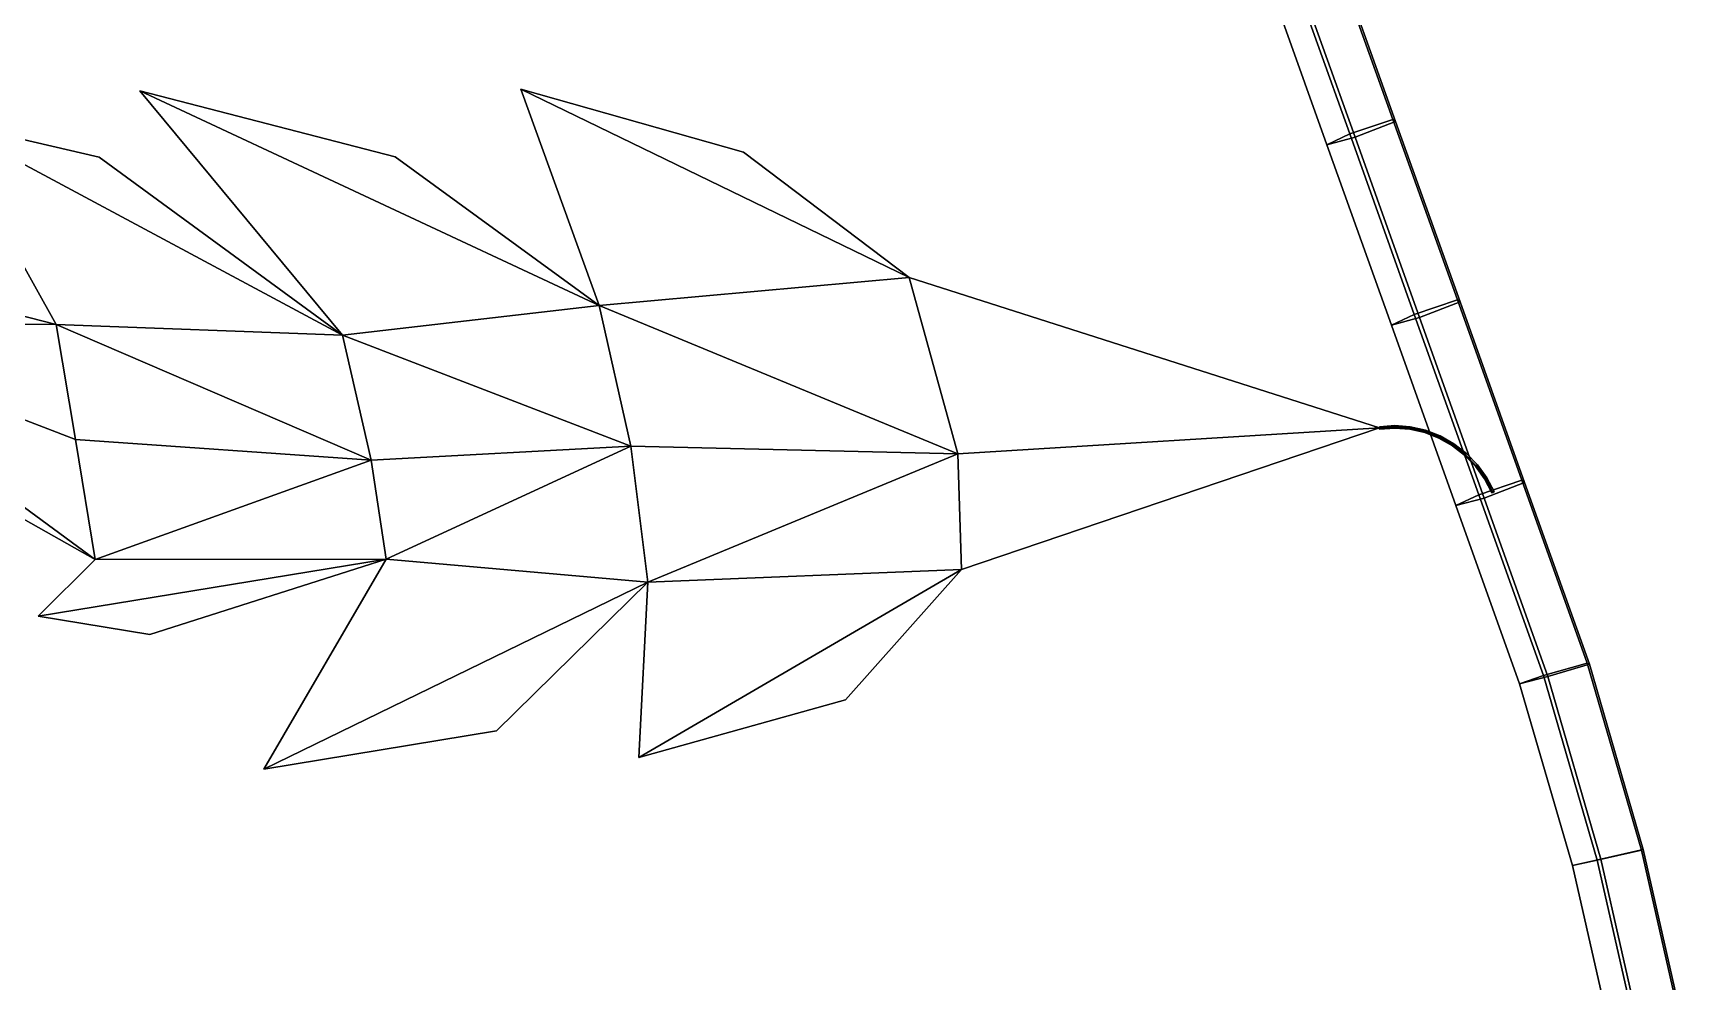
# Model space of a CAD drawing. Header units: metres. Extents: x -349 to 464, y -383 to 362.
# Drawn here: x -65.28 to -16.09, y 250.59 to 278.84 of the extents above; entities that cross this region are included whole.
import ezdxf

# ---------------------------------------------------------------- set-up
doc = ezdxf.new("R2010")
doc.units = ezdxf.units.M

msp = doc.modelspace()

# ---------------------------------------------------------------- linework, layer by layer
at = {"layer": 'Breeder_Leaf', "color": 3}
for points in [[(-56.07436, 269.8459, 318.1982), (-62.1077, 277.1183, 312.8878), (-48.4314, 270.7263, 316.7628)], [(-56.07436, 269.8459, 318.1982), (-48.4314, 270.7263, 316.7628), (-62.1077, 277.1183, 312.8878)], [(-62.1077, 277.1183, 312.8878), (-54.5013, 275.1595, 313.3866), (-48.4314, 270.7263, 316.7628)], [(-62.1077, 277.1183, 312.8878), (-48.4314, 270.7263, 316.7628), (-54.5013, 275.1595, 313.3866)], [(-48.4314, 270.7263, 316.7628), (-50.7675, 277.1698, 311.8694), (-39.2143, 271.5659, 315.3229)], [(-48.4314, 270.7263, 316.7628), (-39.2143, 271.5659, 315.3229), (-50.7675, 277.1698, 311.8694)], [(-50.7675, 277.1698, 311.8694), (-44.1375, 275.294, 311.677), (-39.2143, 271.5659, 315.3229)], [(-50.7675, 277.1698, 311.8694), (-39.2143, 271.5659, 315.3229), (-44.1375, 275.294, 311.677)], [(-64.5968, 270.1665, 320.6619), (-67.975, 276.2246, 318.414), (-56.07436, 269.8459, 318.1982)], [(-64.5968, 270.1665, 320.6619), (-56.07436, 269.8459, 318.1982), (-67.975, 276.2246, 318.414)], [(-67.975, 276.2246, 318.414), (-63.3123, 275.1466, 317.1504), (-56.07436, 269.8459, 318.1982)], [(-67.975, 276.2246, 318.414), (-56.07436, 269.8459, 318.1982), (-63.3123, 275.1466, 317.1504)], [(-72.9855, 270.1974, 328.4979), (-69.9066, 271.5199, 324.5229), (-64.5968, 270.1665, 320.6619)], [(-72.9855, 270.1974, 328.4979), (-64.5968, 270.1665, 320.6619), (-69.9066, 271.5199, 324.5229)], [(-37.7644, 266.3161, 319.0287), (-48.4314, 270.7263, 316.7628), (-39.2143, 271.5659, 315.3229)], [(-37.7644, 266.3161, 319.0287), (-39.2143, 271.5659, 315.3229), (-48.4314, 270.7263, 316.7628)], [(-25.2105, 267.0872, 317.2435), (-37.7644, 266.3161, 319.0287), (-39.2143, 271.5659, 315.3229)], [(-25.2105, 267.0872, 317.2435), (-39.2143, 271.5659, 315.3229), (-37.7644, 266.3161, 319.0287)], [(-47.4888, 266.5447, 320.6681), (-56.07436, 269.8459, 318.1982), (-48.4314, 270.7263, 316.7628)], [(-47.4888, 266.5447, 320.6681), (-48.4314, 270.7263, 316.7628), (-56.07436, 269.8459, 318.1982)], [(-37.7644, 266.3161, 319.0287), (-47.4888, 266.5447, 320.6681), (-48.4314, 270.7263, 316.7628)], [(-37.7644, 266.3161, 319.0287), (-48.4314, 270.7263, 316.7628), (-47.4888, 266.5447, 320.6681)], [(-63.4374, 263.1655, 326.7916), (-72.9855, 270.1974, 328.4979), (-64.01487, 266.7453, 323.8048)], [(-63.4374, 263.1655, 326.7916), (-64.01487, 266.7453, 323.8048), (-72.9855, 270.1974, 328.4979)], [(-63.4374, 263.1655, 326.7916), (-68.892, 266.2446, 330.4907), (-72.9855, 270.1974, 328.4979)], [(-63.4374, 263.1655, 326.7916), (-72.9855, 270.1974, 328.4979), (-68.892, 266.2446, 330.4907)], [(-64.01487, 266.7453, 323.8048), (-72.9855, 270.1974, 328.4979), (-64.5968, 270.1665, 320.6619)], [(-64.01487, 266.7453, 323.8048), (-64.5968, 270.1665, 320.6619), (-72.9855, 270.1974, 328.4979)], [(-55.2155, 266.1304, 321.6322), (-64.5968, 270.1665, 320.6619), (-56.07436, 269.8459, 318.1982)], [(-55.2155, 266.1304, 321.6322), (-56.07436, 269.8459, 318.1982), (-64.5968, 270.1665, 320.6619)], [(-55.2155, 266.1304, 321.6322), (-64.01487, 266.7453, 323.8048), (-64.5968, 270.1665, 320.6619)], [(-55.2155, 266.1304, 321.6322), (-64.5968, 270.1665, 320.6619), (-64.01487, 266.7453, 323.8048)], [(-47.4888, 266.5447, 320.6681), (-55.2155, 266.1304, 321.6322), (-56.07436, 269.8459, 318.1982)], [(-47.4888, 266.5447, 320.6681), (-56.07436, 269.8459, 318.1982), (-55.2155, 266.1304, 321.6322)], [(-63.4374, 263.1655, 326.7916), (-64.01487, 266.7453, 323.8048), (-55.2155, 266.1304, 321.6322)], [(-63.4374, 263.1655, 326.7916), (-55.2155, 266.1304, 321.6322), (-64.01487, 266.7453, 323.8048)], [(-37.6501, 262.8661, 324.1204), (-37.7644, 266.3161, 319.0287), (-25.2105, 267.0872, 317.2435)], [(-37.6501, 262.8661, 324.1204), (-25.2105, 267.0872, 317.2435), (-37.7644, 266.3161, 319.0287)], [(-54.7758, 263.1758, 325.8932), (-63.4374, 263.1655, 326.7916), (-55.2155, 266.1304, 321.6322)], [(-54.7758, 263.1758, 325.8932), (-55.2155, 266.1304, 321.6322), (-63.4374, 263.1655, 326.7916)], [(-54.7758, 263.1758, 325.8932), (-55.2155, 266.1304, 321.6322), (-47.4888, 266.5447, 320.6681)], [(-54.7758, 263.1758, 325.8932), (-47.4888, 266.5447, 320.6681), (-55.2155, 266.1304, 321.6322)], [(-46.9835, 262.4892, 324.7757), (-54.7758, 263.1758, 325.8932), (-47.4888, 266.5447, 320.6681)], [(-46.9835, 262.4892, 324.7757), (-47.4888, 266.5447, 320.6681), (-54.7758, 263.1758, 325.8932)], [(-46.9835, 262.4892, 324.7757), (-47.4888, 266.5447, 320.6681), (-37.7644, 266.3161, 319.0287)], [(-46.9835, 262.4892, 324.7757), (-37.7644, 266.3161, 319.0287), (-47.4888, 266.5447, 320.6681)], [(-37.6501, 262.8661, 324.1204), (-46.9835, 262.4892, 324.7757), (-37.7644, 266.3161, 319.0287)], [(-37.6501, 262.8661, 324.1204), (-37.7644, 266.3161, 319.0287), (-46.9835, 262.4892, 324.7757)], [(-54.7758, 263.1758, 325.8932), (-65.133, 261.4789, 333.0019), (-63.4374, 263.1655, 326.7916)], [(-54.7758, 263.1758, 325.8932), (-63.4374, 263.1655, 326.7916), (-65.133, 261.4789, 333.0019)], [(-54.7758, 263.1758, 325.8932), (-61.8099, 260.9343, 332.1882), (-65.133, 261.4789, 333.0019)], [(-54.7758, 263.1758, 325.8932), (-65.133, 261.4789, 333.0019), (-61.8099, 260.9343, 332.1882)], [(-46.9835, 262.4892, 324.7757), (-58.4116, 256.929, 333.937), (-54.7758, 263.1758, 325.8932)], [(-46.9835, 262.4892, 324.7757), (-54.7758, 263.1758, 325.8932), (-58.4116, 256.929, 333.937)], [(-37.6501, 262.8661, 324.1204), (-47.2571, 257.2777, 331.3514), (-46.9835, 262.4892, 324.7757)], [(-37.6501, 262.8661, 324.1204), (-46.9835, 262.4892, 324.7757), (-47.2571, 257.2777, 331.3514)], [(-37.6501, 262.8661, 324.1204), (-41.1072, 258.9919, 329.1119), (-47.2571, 257.2777, 331.3514)], [(-37.6501, 262.8661, 324.1204), (-47.2571, 257.2777, 331.3514), (-41.1072, 258.9919, 329.1119)], [(-46.9835, 262.4892, 324.7757), (-51.4937, 258.0638, 330.0408), (-58.4116, 256.929, 333.937)], [(-46.9835, 262.4892, 324.7757), (-58.4116, 256.929, 333.937), (-51.4937, 258.0638, 330.0408)]]:
    msp.add_3dface(points, dxfattribs=at)
at = {"layer": 'Breeder_Petiole', "color": 3}
for points in [[(-26.09903, 275.8385, 317.0963), (-28.01881, 281.2098, 316.7284), (-26.7367, 281.6427, 316.3584), (-24.8169, 276.2714, 316.7263)], [(-24.7359, 276.2061, 315.3506), (-26.6557, 281.5774, 314.9827), (-27.8618, 281.1133, 314.4998), (-25.942, 275.7419, 314.8677)], [(-24.8169, 276.2714, 316.7263), (-26.7367, 281.6427, 316.3584), (-26.6557, 281.5774, 314.9827), (-24.7359, 276.2061, 315.3506)], [(-26.7796, 275.5161, 315.9404), (-28.6994, 280.8874, 315.5725), (-28.01881, 281.2098, 316.7284), (-26.09903, 275.8385, 317.0963)], [(-25.942, 275.7419, 314.8677), (-27.8618, 281.1133, 314.4998), (-28.6994, 280.8874, 315.5725), (-26.7796, 275.5161, 315.9404)], [(-24.1792, 270.4672, 317.4642), (-26.09903, 275.8385, 317.0963), (-24.8169, 276.2714, 316.7263), (-22.8971, 270.9001, 317.0942)], [(-22.8161, 270.8348, 315.7185), (-24.7359, 276.2061, 315.3506), (-25.942, 275.7419, 314.8677), (-24.02226, 270.3706, 315.2356)], [(-22.8971, 270.9001, 317.0942), (-24.8169, 276.2714, 316.7263), (-24.7359, 276.2061, 315.3506), (-22.8161, 270.8348, 315.7185)], [(-24.8598, 270.1447, 316.3083), (-26.7796, 275.5161, 315.9404), (-26.09903, 275.8385, 317.0963), (-24.1792, 270.4672, 317.4642)], [(-24.02226, 270.3706, 315.2356), (-25.942, 275.7419, 314.8677), (-26.7796, 275.5161, 315.9404), (-24.8598, 270.1447, 316.3083)], [(-22.2594, 265.0959, 317.8321), (-24.1792, 270.4672, 317.4642), (-22.8971, 270.9001, 317.0942), (-20.9773, 265.5288, 317.4621)], [(-20.8964, 265.4635, 316.0865), (-22.8161, 270.8348, 315.7185), (-24.02226, 270.3706, 315.2356), (-22.1024, 264.9993, 315.6035)], [(-20.9773, 265.5288, 317.4621), (-22.8971, 270.9001, 317.0942), (-22.8161, 270.8348, 315.7185), (-20.8964, 265.4635, 316.0865)], [(-22.94, 264.7734, 316.6762), (-24.8598, 270.1447, 316.3083), (-24.1792, 270.4672, 317.4642), (-22.2594, 265.0959, 317.8321)], [(-22.1024, 264.9993, 315.6035), (-24.02226, 270.3706, 315.2356), (-24.8598, 270.1447, 316.3083), (-22.94, 264.7734, 316.6762)], [(-24.7587, 267.1544, 317.1137), (-25.217, 267.1212, 317.2274), (-25.2192, 267.0816, 317.2068), (-24.766, 267.1149, 317.0944)], [(-24.766, 267.1149, 317.0944), (-25.2192, 267.0816, 317.2068), (-25.2095, 267.0498, 317.2365), (-24.7615, 267.0831, 317.1253)], [(-24.7495, 267.1474, 317.1568), (-25.2059, 267.1141, 317.27), (-25.217, 267.1212, 317.2274), (-24.7587, 267.1544, 317.1137)], [(-24.7615, 267.0831, 317.1253), (-25.2095, 267.0498, 317.2365), (-25.2012, 267.0694, 317.2758), (-24.7513, 267.1026, 317.1641)], [(-24.7513, 267.1026, 317.1641), (-25.2012, 267.0694, 317.2758), (-25.2059, 267.1141, 317.27), (-24.7495, 267.1474, 317.1568)], [(-24.2981, 267.119, 317.01), (-24.7587, 267.1544, 317.1137), (-24.766, 267.1149, 317.0944), (-24.3108, 267.08, 316.9916)], [(-24.3108, 267.08, 316.9916), (-24.766, 267.1149, 317.0944), (-24.7615, 267.0831, 317.1253), (-24.3114, 267.0487, 317.0239)], [(-24.3114, 267.0487, 317.0239), (-24.7615, 267.0831, 317.1253), (-24.7513, 267.1026, 317.1641), (-24.2991, 267.0681, 317.0626)], [(-24.2908, 267.1122, 317.0538), (-24.7495, 267.1474, 317.1568), (-24.7587, 267.1544, 317.1137), (-24.2981, 267.119, 317.01)], [(-24.2991, 267.0681, 317.0626), (-24.7513, 267.1026, 317.1641), (-24.7495, 267.1474, 317.1568), (-24.2908, 267.1122, 317.0538)], [(-23.8453, 267.0154, 316.9185), (-24.2981, 267.119, 317.01), (-24.3108, 267.08, 316.9916), (-23.8631, 266.9777, 316.9009)], [(-23.8546, 266.9667, 316.9731), (-24.2991, 267.0681, 317.0626), (-24.2908, 267.1122, 317.0538), (-23.8398, 267.0092, 316.963)], [(-23.8398, 267.0092, 316.963), (-24.2908, 267.1122, 317.0538), (-24.2981, 267.119, 317.01), (-23.8453, 267.0154, 316.9185)], [(-23.8631, 266.9777, 316.9009), (-24.3108, 267.08, 316.9916), (-24.3114, 267.0487, 317.0239), (-23.8688, 266.9477, 316.9344)], [(-23.8688, 266.9477, 316.9344), (-24.3114, 267.0487, 317.0239), (-24.2991, 267.0681, 317.0626), (-23.8546, 266.9667, 316.9731)], [(-23.4328, 266.8102, 316.8243), (-23.8631, 266.9777, 316.9009), (-23.8688, 266.9477, 316.9344), (-23.4434, 266.7823, 316.8589)], [(-23.4434, 266.7823, 316.8589), (-23.8688, 266.9477, 316.9344), (-23.8546, 266.9667, 316.9731), (-23.4273, 266.8006, 316.8975)], [(-23.41, 266.846, 316.8412), (-23.8453, 267.0154, 316.9185), (-23.8631, 266.9777, 316.9009), (-23.4328, 266.8102, 316.8243)], [(-23.4273, 266.8006, 316.8975), (-23.8546, 266.9667, 316.9731), (-23.8398, 267.0092, 316.963), (-23.4063, 266.8405, 316.8864)], [(-23.4063, 266.8405, 316.8864), (-23.8398, 267.0092, 316.963), (-23.8453, 267.0154, 316.9185), (-23.41, 266.846, 316.8412)], [(-23.02919, 266.5813, 316.7634), (-23.4328, 266.8102, 316.8243), (-23.4434, 266.7823, 316.8589), (-23.04443, 266.5562, 316.7989)], [(-23.04443, 266.5562, 316.7989), (-23.4434, 266.7823, 316.8589), (-23.4273, 266.8006, 316.8975), (-23.02645, 266.5735, 316.8376)], [(-23.00166, 266.6143, 316.7799), (-23.41, 266.846, 316.8412), (-23.4328, 266.8102, 316.8243), (-23.02919, 266.5813, 316.7634)], [(-23.02645, 266.5735, 316.8376), (-23.4273, 266.8006, 316.8975), (-23.4063, 266.8405, 316.8864), (-22.9996, 266.6099, 316.8256)], [(-22.9996, 266.6099, 316.8256), (-23.4063, 266.8405, 316.8864), (-23.41, 266.846, 316.8412), (-23.00166, 266.6143, 316.7799)], [(-22.629, 266.3253, 316.7358), (-23.00166, 266.6143, 316.7799), (-23.02919, 266.5813, 316.7634), (-22.6609, 266.2958, 316.7196)], [(-22.6607, 266.2903, 316.7946), (-23.02645, 266.5735, 316.8376), (-22.9996, 266.6099, 316.8256), (-22.6285, 266.3224, 316.782)], [(-22.6285, 266.3224, 316.782), (-22.9996, 266.6099, 316.8256), (-23.00166, 266.6143, 316.7799), (-22.629, 266.3253, 316.7358)], [(-22.6609, 266.2958, 316.7196), (-23.02919, 266.5813, 316.7634), (-23.04443, 266.5562, 316.7989), (-22.6803, 266.2742, 316.7558)], [(-22.6803, 266.2742, 316.7558), (-23.04443, 266.5562, 316.7989), (-23.02645, 266.5735, 316.8376), (-22.6607, 266.2903, 316.7946)], [(-22.3359, 265.9599, 316.6938), (-22.6609, 266.2958, 316.7196), (-22.6803, 266.2742, 316.7558), (-22.3591, 265.9424, 316.7304)], [(-22.3591, 265.9424, 316.7304), (-22.6803, 266.2742, 316.7558), (-22.6607, 266.2903, 316.7946), (-22.338, 265.957, 316.7695)], [(-22.3003, 265.9854, 316.7099), (-22.629, 266.3253, 316.7358), (-22.6609, 266.2958, 316.7196), (-22.3359, 265.9599, 316.6938)], [(-22.338, 265.957, 316.7695), (-22.6607, 266.2903, 316.7946), (-22.6285, 266.3224, 316.782), (-22.3011, 265.984, 316.7566)], [(-22.3011, 265.984, 316.7566), (-22.6285, 266.3224, 316.782), (-22.629, 266.3253, 316.7358), (-22.3003, 265.9854, 316.7099)], [(-22.06145, 265.5809, 316.6865), (-22.3359, 265.9599, 316.6938), (-22.3591, 265.9424, 316.7304), (-22.08778, 265.568, 316.7233)], [(-22.08778, 265.568, 316.7233), (-22.3591, 265.9424, 316.7304), (-22.338, 265.957, 316.7695), (-22.06539, 265.5809, 316.7627)], [(-22.06539, 265.5809, 316.7627), (-22.338, 265.957, 316.7695), (-22.3011, 265.984, 316.7566), (-22.02446, 265.6022, 316.7498)], [(-22.02254, 265.6018, 316.7027), (-22.3003, 265.9854, 316.7099), (-22.3359, 265.9599, 316.6938), (-22.06145, 265.5809, 316.6865)], [(-22.02446, 265.6022, 316.7498), (-22.3011, 265.984, 316.7566), (-22.3003, 265.9854, 316.7099), (-22.02254, 265.6018, 316.7027)], [(-20.3347, 259.7136, 318.2011), (-22.2594, 265.0959, 317.8321), (-20.9773, 265.5288, 317.4621), (-19.03184, 260.0809, 317.8327)], [(-18.966, 260.057, 316.4549), (-20.8964, 265.4635, 316.0865), (-22.1024, 264.9993, 315.6035), (-20.2017, 259.6825, 315.9691)], [(-21.8432, 265.1669, 316.6979), (-22.06145, 265.5809, 316.6865), (-22.08778, 265.568, 316.7233), (-21.8697, 265.154, 316.735)], [(-21.8697, 265.154, 316.735), (-22.08778, 265.568, 316.7233), (-22.06539, 265.5809, 316.7627), (-21.8472, 265.167, 316.7747)], [(-21.8472, 265.167, 316.7747), (-22.06539, 265.5809, 316.7627), (-22.02446, 265.6022, 316.7498), (-21.8059, 265.1884, 316.7616)], [(-21.804, 265.1881, 316.7142), (-22.02254, 265.6018, 316.7027), (-22.06145, 265.5809, 316.6865), (-21.8432, 265.1669, 316.6979)], [(-21.8059, 265.1884, 316.7616), (-22.02446, 265.6022, 316.7498), (-22.02254, 265.6018, 316.7027), (-21.804, 265.1881, 316.7142)], [(-19.03184, 260.0809, 317.8327), (-20.9773, 265.5288, 317.4621), (-20.8964, 265.4635, 316.0865), (-18.966, 260.057, 316.4549)], [(-21.04281, 259.4716, 317.0421), (-22.94, 264.7734, 316.6762), (-22.2594, 265.0959, 317.8321), (-20.3347, 259.7136, 318.2011)], [(-20.2017, 259.6825, 315.9691), (-22.1024, 264.9993, 315.6035), (-22.94, 264.7734, 316.6762), (-21.04281, 259.4716, 317.0421)], [(-19.4661, 254.056, 317.214), (-21.04281, 259.4716, 317.0421), (-20.3347, 259.7136, 318.2011), (-18.7354, 254.2161, 318.3732)], [(-18.7354, 254.2161, 318.3732), (-20.3347, 259.7136, 318.2011), (-19.03184, 260.0809, 317.8327), (-17.4157, 254.5166, 318.004)], [(-17.3626, 254.535, 316.6256), (-18.966, 260.057, 316.4549), (-20.2017, 259.6825, 315.9691), (-18.6225, 254.2519, 316.1401)], [(-17.4157, 254.5166, 318.004), (-19.03184, 260.0809, 317.8327), (-18.966, 260.057, 316.4549), (-17.3626, 254.535, 316.6256)], [(-18.6225, 254.2519, 316.1401), (-20.2017, 259.6825, 315.9691), (-21.04281, 259.4716, 317.0421), (-19.4661, 254.056, 317.214)], [(-17.4696, 248.6298, 318.3479), (-18.7354, 254.2161, 318.3732), (-17.4157, 254.5166, 318.004), (-16.1372, 248.8627, 317.9756)], [(-16.09412, 248.924, 316.5981), (-17.3626, 254.535, 316.6256), (-18.6225, 254.2519, 316.1401), (-17.3727, 248.7336, 316.1162)], [(-16.1372, 248.8627, 317.9756), (-17.4157, 254.5166, 318.004), (-17.3626, 254.535, 316.6256), (-16.09412, 248.924, 316.5981)], [(-17.3727, 248.7336, 316.1162), (-18.6225, 254.2519, 316.1401), (-19.4661, 254.056, 317.214), (-18.2179, 248.5528, 317.1915)], [(-18.2179, 248.5528, 317.1915), (-19.4661, 254.056, 317.214), (-18.7354, 254.2161, 318.3732), (-17.4696, 248.6298, 318.3479)]]:
    msp.add_3dface(points, dxfattribs=at)

doc.saveas('drawing.dxf')
